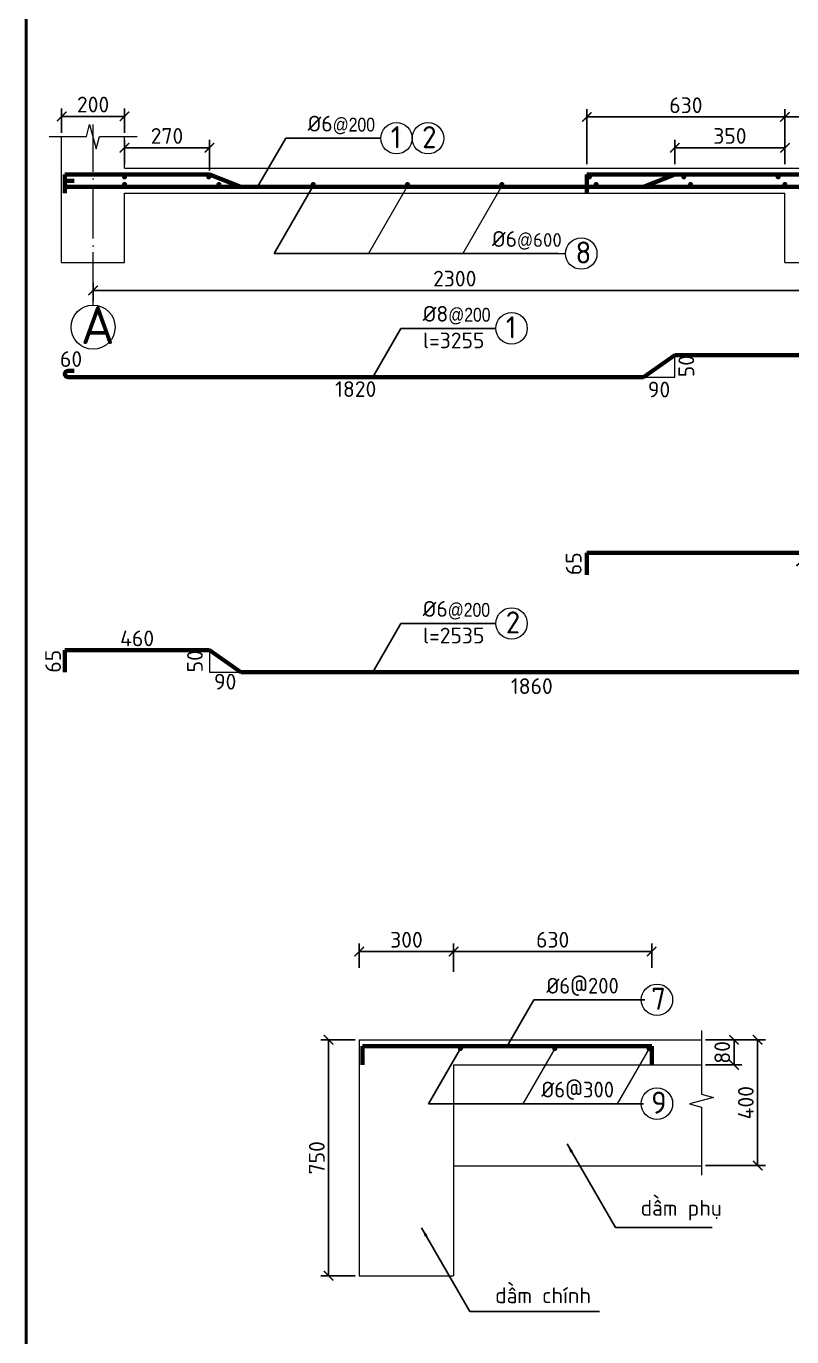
# Model space of a CAD drawing. Header units: millimetres. Extents: x 0 to 4970, y -594 to 1412.
# Drawn here: x 1079.8 to 1201.5, y 228.6 to 436.8 of the extents above; entities that cross this region are included whole.
import ezdxf

# ---------------------------------------------------------------- set-up
doc = ezdxf.new("R2010")
doc.units = ezdxf.units.MM
doc.header["$LTSCALE"] = 0.35
doc.header["$PDMODE"] = 3
doc.linetypes.add('ACAD_ISO04W100', pattern=[30, 24, -3, 0, -3])
doc.layers.get('0').update_dxf_attribs({"lineweight": 50})
for name, color, linetype, lineweight in [('CotThepSan', 13, 'Continuous', 70), ('DoVe', 1, 'Continuous', 18), ('Duong Bao San', 7, 'Continuous', 18), ('Kich Thuoc', 1, 'Continuous', 20), ('Ky Hieu', 4, 'Continuous', 20), ('Text', 40, 'Continuous', 20), ('Truc', 3, 'ACAD_ISO04W100', 20)]:
    doc.layers.add(name, color=color, linetype=linetype, lineweight=lineweight)
doc.styles.get("Standard").update_dxf_attribs({"font": 'isocpeur.ttf'})
doc.styles.add('VN', font='')
doc.styles.get('VN').set_extended_font_data('TCVN 7284')
doc.dimstyles.new('Dim20', dxfattribs={"dimtxt": 2.5, "dimasz": 1.5, "dimexe": 1.25, "dimexo": 0.625, "dimtad": 1, "dimlfac": 20, "dimtxsty": 'Standard', "dimblk": 'ARCHTICK', "dimcen": 2.5, "dimadec": 0, "dimazin": 0, "dimtfac": 1, "dimtmove": 0, "dimatfit": 3, "dimfxl": 1, "dimarcsym": 0})
doc.dimstyles.new('Dim20KT', dxfattribs={"dimtxt": 2.5, "dimasz": 1.5, "dimexe": 1.25, "dimexo": 0.625, "dimtad": 1, "dimlfac": 20, "dimtxsty": 'Standard', "dimblk": 'ARCHTICK', "dimcen": 2.5, "dimse1": 1, "dimse2": 1, "dimsd1": 1, "dimsd2": 1, "dimadec": 0, "dimazin": 0, "dimtfac": 1, "dimtmove": 0, "dimatfit": 3, "dimfxl": 1, "dimarcsym": 0})
doc.dimstyles.new('Dim50KT', dxfattribs={"dimtxt": 2.5, "dimasz": 1.5, "dimexe": 1.25, "dimexo": 0.625, "dimtad": 1, "dimlfac": 50, "dimtxsty": 'Standard', "dimblk": 'ARCHTICK', "dimcen": 2.5, "dimse1": 1, "dimse2": 1, "dimsd1": 1, "dimsd2": 1, "dimadec": 0, "dimazin": 0, "dimtfac": 1, "dimtmove": 0, "dimatfit": 3, "dimfxl": 1, "dimarcsym": 0})

# ---------------------------------------------------------------- blocks, each defined once
blk = doc.blocks.new('*D446')
at = {"layer": 'Defpoints', "color": 0}
for p in [(1182.93, 384.57), (1241.93, 384.57), (1241.93, 384.57)]:
    blk.add_point(p, dxfattribs=at)
at = {"layer": 'Kich Thuoc', "color": 0, "insert": (1212.43, 386.44), "char_height": 2.5, "attachment_point": 5}
blk.add_mtext('1180', dxfattribs=at)
blk = doc.blocks.new('_ArchTick')
at = {"color": 0, "linetype": 'ByBlock', "const_width": 0.15}
blk.add_lwpolyline([(-0.5, -0.5), (0.5, 0.5)], dxfattribs=at)
blk = doc.blocks.new('*D508')
at = {"layer": 'Defpoints', "color": 0}
for p in [(1086.43, 381.07), (1177.93, 381.07), (1177.93, 377.3)]:
    blk.add_point(p, dxfattribs=at)
at = {"layer": 'Kich Thuoc', "color": 0, "insert": (1132.18, 379.17), "char_height": 2.5, "attachment_point": 5}
blk.add_mtext('1820', dxfattribs=at)
blk = doc.blocks.new('*D447')
at = {"layer": 'Defpoints', "color": 0}
for p in [(1086.43, 382.07), (1086.43, 382.07), (1087.43, 382.07)]:
    blk.add_point(p, dxfattribs=at)
at = {"layer": 'Kich Thuoc', "color": 0, "insert": (1086.93, 383.94), "char_height": 2.5, "attachment_point": 5}
blk.add_mtext('60', dxfattribs=at)
blk = doc.blocks.new('*D509')
at = {"layer": 'Defpoints', "color": 0}
for p in [(1085.93, 337.68), (1108.93, 337.68), (1108.93, 337.68)]:
    blk.add_point(p, dxfattribs=at)
at = {"layer": 'Kich Thuoc', "color": 0, "insert": (1097.43, 339.56), "char_height": 2.5, "attachment_point": 5}
blk.add_mtext('460', dxfattribs=at)
blk = doc.blocks.new('*D510')
at = {"layer": 'Defpoints', "color": 0}
for p in [(1113.93, 334.18), (1206.43, 334.18), (1206.43, 330.09)]:
    blk.add_point(p, dxfattribs=at)
at = {"layer": 'Kich Thuoc', "color": 0, "insert": (1160.18, 331.97), "char_height": 2.5, "attachment_point": 5}
blk.add_mtext('1860', dxfattribs=at)
blk = doc.blocks.new('*D451')
at = {"layer": 'Defpoints', "color": 0}
for p in [(1108.93, 417.51), (1095.43, 414.28), (1108.93, 413.28)]:
    blk.add_point(p, dxfattribs=at)
at = {"layer": 'Kich Thuoc', "color": 0, "lineweight": -2}
for p, q in [((1095.43, 414.9), (1095.43, 418.76)), ((1108.93, 413.9), (1108.93, 418.76)), ((1095.43, 417.51), (1108.93, 417.51))]:
    blk.add_line(p, q, dxfattribs=at)
at = {"layer": 'Kich Thuoc', "color": 0, "lineweight": -2, "xscale": 1.5, "yscale": 1.5, "zscale": 1.5, "rotation": 180}
blk.add_blockref('_ArchTick', (1095.43, 417.51), dxfattribs=at)
at = {"layer": 'Kich Thuoc', "color": 0, "lineweight": -2, "xscale": 1.5, "yscale": 1.5, "zscale": 1.5}
blk.add_blockref('_ArchTick', (1108.93, 417.51), dxfattribs=at)
at = {"layer": 'Kich Thuoc', "color": 0, "insert": (1102.18, 419.39), "char_height": 2.5, "attachment_point": 5}
blk.add_mtext('270', dxfattribs=at)
blk = doc.blocks.new('*D452')
at = {"layer": 'Defpoints', "color": 0}
for p in [(1200.43, 417.51), (1182.93, 414.28), (1200.43, 414.28)]:
    blk.add_point(p, dxfattribs=at)
at = {"layer": 'Kich Thuoc', "color": 0, "lineweight": -2}
for p, q in [((1182.93, 414.9), (1182.93, 418.76)), ((1200.43, 414.9), (1200.43, 418.76)), ((1182.93, 417.51), (1200.43, 417.51))]:
    blk.add_line(p, q, dxfattribs=at)
at = {"layer": 'Kich Thuoc', "color": 0, "lineweight": -2, "xscale": 1.5, "yscale": 1.5, "zscale": 1.5, "rotation": 180}
blk.add_blockref('_ArchTick', (1182.93, 417.51), dxfattribs=at)
at = {"layer": 'Kich Thuoc', "color": 0, "lineweight": -2, "xscale": 1.5, "yscale": 1.5, "zscale": 1.5}
blk.add_blockref('_ArchTick', (1200.43, 417.51), dxfattribs=at)
at = {"layer": 'Kich Thuoc', "color": 0, "insert": (1191.68, 419.39), "char_height": 2.5, "attachment_point": 5}
blk.add_mtext('350', dxfattribs=at)
blk = doc.blocks.new('*D454')
at = {"layer": 'Defpoints', "color": 0}
for p in [(1200.43, 422.4), (1168.93, 414.28), (1200.43, 414.28)]:
    blk.add_point(p, dxfattribs=at)
at = {"layer": 'Kich Thuoc', "color": 0, "lineweight": -2}
for p, q in [((1168.93, 414.9), (1168.93, 423.65)), ((1200.43, 414.9), (1200.43, 423.65)), ((1168.93, 422.4), (1200.43, 422.4))]:
    blk.add_line(p, q, dxfattribs=at)
at = {"layer": 'Kich Thuoc', "color": 0, "lineweight": -2, "xscale": 1.5, "yscale": 1.5, "zscale": 1.5, "rotation": 180}
blk.add_blockref('_ArchTick', (1168.93, 422.4), dxfattribs=at)
at = {"layer": 'Kich Thuoc', "color": 0, "lineweight": -2, "xscale": 1.5, "yscale": 1.5, "zscale": 1.5}
blk.add_blockref('_ArchTick', (1200.43, 422.4), dxfattribs=at)
at = {"layer": 'Kich Thuoc', "color": 0, "insert": (1184.68, 424.27), "char_height": 2.5, "attachment_point": 5}
blk.add_mtext('630', dxfattribs=at)
blk = doc.blocks.new('*D455')
at = {"layer": 'Defpoints', "color": 0}
for p in [(1210.43, 422.4), (1200.43, 414.9), (1210.43, 414.9)]:
    blk.add_point(p, dxfattribs=at)
at = {"layer": 'Kich Thuoc', "color": 0, "lineweight": -2}
for p, q in [((1200.43, 415.53), (1200.43, 423.65)), ((1210.43, 415.53), (1210.43, 423.65)), ((1200.43, 422.4), (1210.43, 422.4))]:
    blk.add_line(p, q, dxfattribs=at)
at = {"layer": 'Kich Thuoc', "color": 0, "lineweight": -2, "xscale": 1.5, "yscale": 1.5, "zscale": 1.5, "rotation": 180}
blk.add_blockref('_ArchTick', (1200.43, 422.4), dxfattribs=at)
at = {"layer": 'Kich Thuoc', "color": 0, "lineweight": -2, "xscale": 1.5, "yscale": 1.5, "zscale": 1.5}
blk.add_blockref('_ArchTick', (1210.43, 422.4), dxfattribs=at)
at = {"layer": 'Kich Thuoc', "color": 0, "insert": (1205.43, 424.27), "char_height": 2.5, "attachment_point": 5}
blk.add_mtext('200', dxfattribs=at)
blk = doc.blocks.new('*D427')
at = {"layer": 'Defpoints', "color": 0}
for p in [(1168.93, 348.62), (1241.93, 348.62), (1241.93, 348.62)]:
    blk.add_point(p, dxfattribs=at)
at = {"layer": 'Kich Thuoc', "color": 0, "insert": (1205.43, 350.5), "char_height": 2.5, "attachment_point": 5}
blk.add_mtext('1460', dxfattribs=at)
blk = doc.blocks.new('*D469')
at = {"layer": 'Defpoints', "color": 0}
for p in [(1182.93, 384.57), (1182.93, 381.07), (1186.62, 381.07)]:
    blk.add_point(p, dxfattribs=at)
at = {"layer": 'Kich Thuoc', "color": 0, "insert": (1184.75, 382.82), "char_height": 2.5, "attachment_point": 5, "rotation": 90}
blk.add_mtext('50', dxfattribs=at)
blk = doc.blocks.new('*D470')
at = {"layer": 'Defpoints', "color": 0}
for p in [(1177.93, 381.07), (1182.9, 381.07), (1182.9, 377.23)]:
    blk.add_point(p, dxfattribs=at)
at = {"layer": 'Kich Thuoc', "color": 0, "insert": (1180.41, 379.1), "char_height": 2.5, "attachment_point": 5}
blk.add_mtext('90', dxfattribs=at)
blk = doc.blocks.new('*D475')
at = {"layer": 'Defpoints', "color": 0}
for p in [(1108.93, 337.68), (1108.49, 334.18), (1108.93, 334.18)]:
    blk.add_point(p, dxfattribs=at)
at = {"layer": 'Kich Thuoc', "color": 0, "insert": (1106.62, 335.93), "char_height": 2.5, "attachment_point": 5, "rotation": 90}
blk.add_mtext('50', dxfattribs=at)
blk = doc.blocks.new('*D476')
at = {"layer": 'Defpoints', "color": 0}
for p in [(1108.93, 334.18), (1113.93, 334.18), (1113.93, 330.81)]:
    blk.add_point(p, dxfattribs=at)
at = {"layer": 'Kich Thuoc', "color": 0, "insert": (1111.43, 332.68), "char_height": 2.5, "attachment_point": 5}
blk.add_mtext('90', dxfattribs=at)
blk = doc.blocks.new('*D514')
at = {"layer": 'Defpoints', "color": 0}
for p in [(1205.43, 394.84), (1090.43, 392.5), (1205.43, 392.5)]:
    blk.add_point(p, dxfattribs=at)
at = {"layer": 'Kich Thuoc', "color": 0, "lineweight": -2}
for p, q in [((1090.43, 393.13), (1090.43, 396.09)), ((1205.43, 393.13), (1205.43, 396.09)), ((1090.43, 394.84), (1205.43, 394.84))]:
    blk.add_line(p, q, dxfattribs=at)
at = {"layer": 'Kich Thuoc', "color": 0, "lineweight": -2, "xscale": 1.5, "yscale": 1.5, "zscale": 1.5, "rotation": 180}
blk.add_blockref('_ArchTick', (1090.43, 394.84), dxfattribs=at)
at = {"layer": 'Kich Thuoc', "color": 0, "lineweight": -2, "xscale": 1.5, "yscale": 1.5, "zscale": 1.5}
blk.add_blockref('_ArchTick', (1205.43, 394.84), dxfattribs=at)
at = {"layer": 'Kich Thuoc', "color": 0, "insert": (1147.93, 396.72), "char_height": 2.5, "attachment_point": 5}
blk.add_mtext('2300', dxfattribs=at)
blk = doc.blocks.new('*D482')
at = {"layer": 'Defpoints', "color": 0}
for p in [(1081.35, 337.68), (1085.95, 337.68), (1081.35, 334.18)]:
    blk.add_point(p, dxfattribs=at)
at = {"layer": 'Kich Thuoc', "color": 0, "insert": (1084.07, 335.93), "char_height": 2.5, "attachment_point": 5, "rotation": 90}
blk.add_mtext('65', dxfattribs=at)
blk = doc.blocks.new('*D483')
at = {"layer": 'Defpoints', "color": 0}
for p in [(1164.12, 353.17), (1168.72, 353.17), (1164.12, 349.67)]:
    blk.add_point(p, dxfattribs=at)
at = {"layer": 'Kich Thuoc', "color": 0, "insert": (1166.84, 351.42), "char_height": 2.5, "attachment_point": 5, "rotation": 90}
blk.add_mtext('65', dxfattribs=at)
blk = doc.blocks.new('*D516')
at = {"layer": 'Defpoints', "color": 0}
for p in [(1147.75, 289.81), (1147.75, 289.18), (1132.75, 286.6)]:
    blk.add_point(p, dxfattribs=at)
at = {"layer": 'Kich Thuoc', "color": 0, "lineweight": -2}
for p, q in [((1132.75, 287.23), (1132.75, 291.06)), ((1132.75, 289.81), (1147.75, 289.81)), ((1147.75, 289.81), (1147.75, 291.06))]:
    blk.add_line(p, q, dxfattribs=at)
at = {"layer": 'Kich Thuoc', "color": 0, "lineweight": -2, "xscale": 1.5, "yscale": 1.5, "zscale": 1.5, "rotation": 180}
blk.add_blockref('_ArchTick', (1132.75, 289.81), dxfattribs=at)
at = {"layer": 'Kich Thuoc', "color": 0, "lineweight": -2, "xscale": 1.5, "yscale": 1.5, "zscale": 1.5}
blk.add_blockref('_ArchTick', (1147.75, 289.81), dxfattribs=at)
at = {"layer": 'Kich Thuoc', "color": 0, "insert": (1140.25, 291.68), "char_height": 2.5, "attachment_point": 5}
blk.add_mtext('300', dxfattribs=at)
blk = doc.blocks.new('*D517')
at = {"layer": 'Defpoints', "color": 0}
for p in [(1179.25, 289.81), (1147.75, 285.98), (1179.25, 286.6)]:
    blk.add_point(p, dxfattribs=at)
at = {"layer": 'Kich Thuoc', "color": 0, "lineweight": -2}
for p, q in [((1147.75, 286.6), (1147.75, 291.06)), ((1147.75, 289.81), (1179.25, 289.81)), ((1179.25, 287.23), (1179.25, 291.06))]:
    blk.add_line(p, q, dxfattribs=at)
at = {"layer": 'Kich Thuoc', "color": 0, "lineweight": -2, "xscale": 1.5, "yscale": 1.5, "zscale": 1.5, "rotation": 180}
blk.add_blockref('_ArchTick', (1147.75, 289.81), dxfattribs=at)
at = {"layer": 'Kich Thuoc', "color": 0, "lineweight": -2, "xscale": 1.5, "yscale": 1.5, "zscale": 1.5}
blk.add_blockref('_ArchTick', (1179.25, 289.81), dxfattribs=at)
at = {"layer": 'Kich Thuoc', "color": 0, "insert": (1163.5, 291.68), "char_height": 2.5, "attachment_point": 5}
blk.add_mtext('630', dxfattribs=at)
blk = doc.blocks.new('*D518')
at = {"layer": 'Defpoints', "color": 0}
for p in [(1187.16, 275.79), (1187.16, 271.79), (1192.34, 271.79)]:
    blk.add_point(p, dxfattribs=at)
at = {"layer": 'Kich Thuoc', "color": 0, "lineweight": -2}
for p, q in [((1187.79, 275.79), (1193.59, 275.79)), ((1192.34, 275.79), (1192.34, 271.79)), ((1187.79, 271.79), (1193.59, 271.79))]:
    blk.add_line(p, q, dxfattribs=at)
at = {"layer": 'Kich Thuoc', "color": 0, "lineweight": -2, "xscale": 1.5, "yscale": 1.5, "zscale": 1.5}
for p, rotation in [((1192.34, 275.79), 90), ((1192.34, 271.79), 270)]:
    blk.add_blockref('_ArchTick', p, dxfattribs=dict(at, rotation=rotation))
at = {"layer": 'Kich Thuoc', "color": 0, "insert": (1190.46, 273.79), "char_height": 2.5, "attachment_point": 5, "rotation": 90}
blk.add_mtext('80', dxfattribs=at)
blk = doc.blocks.new('*D525')
at = {"layer": 'Defpoints', "color": 0}
for p in [(1187.16, 275.79), (1187.16, 255.79), (1196.09, 255.79)]:
    blk.add_point(p, dxfattribs=at)
at = {"layer": 'Kich Thuoc', "color": 0, "lineweight": -2}
for p, q in [((1187.79, 275.79), (1197.34, 275.79)), ((1196.09, 275.79), (1196.09, 255.79)), ((1187.79, 255.79), (1197.34, 255.79))]:
    blk.add_line(p, q, dxfattribs=at)
at = {"layer": 'Kich Thuoc', "color": 0, "lineweight": -2, "xscale": 1.5, "yscale": 1.5, "zscale": 1.5}
for p, rotation in [((1196.09, 275.79), 90), ((1196.09, 255.79), 270)]:
    blk.add_blockref('_ArchTick', p, dxfattribs=dict(at, rotation=rotation))
at = {"layer": 'Kich Thuoc', "color": 0, "insert": (1194.21, 265.79), "char_height": 2.5, "attachment_point": 5, "rotation": 90}
blk.add_mtext('400', dxfattribs=at)
blk = doc.blocks.new('*D526')
at = {"layer": 'Defpoints', "color": 0}
for p in [(1132.75, 275.79), (1127.87, 238.29), (1132.75, 238.29)]:
    blk.add_point(p, dxfattribs=at)
at = {"layer": 'Kich Thuoc', "color": 0, "lineweight": -2}
for p, q in [((1132.12, 275.79), (1126.62, 275.79)), ((1127.87, 275.79), (1127.87, 238.29)), ((1132.12, 238.29), (1126.62, 238.29))]:
    blk.add_line(p, q, dxfattribs=at)
at = {"layer": 'Kich Thuoc', "color": 0, "lineweight": -2, "xscale": 1.5, "yscale": 1.5, "zscale": 1.5}
for p, rotation in [((1127.87, 275.79), 90), ((1127.87, 238.29), 270)]:
    blk.add_blockref('_ArchTick', p, dxfattribs=dict(at, rotation=rotation))
at = {"layer": 'Kich Thuoc', "color": 0, "insert": (1126, 257.04), "char_height": 2.5, "attachment_point": 5, "rotation": 90}
blk.add_mtext('750', dxfattribs=at)
blk = doc.blocks.new('*D1428')
at = {"layer": 'Defpoints', "color": 0}
for p in [(1095.43, 422.5), (1085.43, 419.27), (1095.43, 419.27)]:
    blk.add_point(p, dxfattribs=at)
at = {"layer": 'Kich Thuoc', "color": 0, "lineweight": -2}
for p, q in [((1085.43, 419.9), (1085.43, 423.75)), ((1095.43, 419.9), (1095.43, 423.75)), ((1085.43, 422.5), (1095.43, 422.5))]:
    blk.add_line(p, q, dxfattribs=at)
at = {"layer": 'Kich Thuoc', "color": 0, "lineweight": -2, "xscale": 1.5, "yscale": 1.5, "zscale": 1.5, "rotation": 180}
blk.add_blockref('_ArchTick', (1085.43, 422.5), dxfattribs=at)
at = {"layer": 'Kich Thuoc', "color": 0, "lineweight": -2, "xscale": 1.5, "yscale": 1.5, "zscale": 1.5}
blk.add_blockref('_ArchTick', (1095.43, 422.5), dxfattribs=at)
at = {"layer": 'Kich Thuoc', "color": 0, "insert": (1090.43, 424.38), "char_height": 2.5, "attachment_point": 5}
blk.add_mtext('200', dxfattribs=at)

msp = doc.modelspace()

# ---------------------------------------------------------------- linework, layer by layer
msp.add_lwpolyline([(1079.793241, 580.785388), (1079.793241, 160.785388), (1410.871342, 160.785388), (1410.871342, 580.785388)], close=True)
at = {"layer": 'CotThepSan'}
for p, q in [((1085.927586, 410.279407), (1085.927586, 413.279407)), ((1085.927586, 413.279407), (1108.927586, 413.279407)), ((1108.927586, 413.279407), (1113.927586, 411.279407)), ((1168.927586, 413.279407), (1241.927586, 413.279407)), ((1168.927586, 413.279407), (1168.927586, 410.279407)), ((1177.927586, 411.279407), (1182.927586, 413.279407)), ((1086.427586, 412.279407), (1087.427586, 412.279407)), ((1086.427586, 411.279407), (1178.427586, 411.279407)), ((1113.927586, 411.279407), (1206.927586, 411.279407)), ((1177.927586, 381.067171), (1182.927586, 384.567171)), ((1182.927586, 384.567171), (1241.927586, 384.567171)), ((1086.427586, 382.067171), (1087.427586, 382.067171)), ((1086.427586, 381.067171), (1177.927586, 381.067171)), ((1168.927586, 349.666782), (1168.927586, 353.166782)), ((1168.927586, 353.166782), (1241.927586, 353.166782)), ((1085.927586, 334.183534), (1085.927586, 337.683534)), ((1085.927586, 337.683534), (1108.927586, 337.683534)), ((1108.927586, 337.683534), (1113.927586, 334.183534)), ((1113.927586, 334.183534), (1206.427586, 334.183534)), ((1133.247704, 271.787043), (1133.247704, 274.787043)), ((1133.247704, 274.787043), (1179.247704, 274.787043)), ((1179.247704, 274.787043), (1179.247704, 271.787043))]:
    msp.add_line(p, q, dxfattribs=at)
at = {"layer": 'CotThepSan', "color": 1, "const_width": 0.4}
for points in [[(1095.227586, 412.879407, 1), (1095.627586, 412.879407, 1)], [(1108.615783, 412.879407, 1), (1109.015783, 412.879407, 1)], [(1169.149591, 412.879407, 1), (1169.549591, 412.879407, 1)], [(1184.149591, 412.879407, 1), (1184.549591, 412.879407, 1)], [(1199.149591, 412.879407, 1), (1199.549591, 412.879407, 1)], [(1095.227586, 411.679407, 1), (1095.627586, 411.679407, 1)], [(1110.227586, 411.679407, 1), (1110.627586, 411.679407, 1)], [(1125.227586, 411.679407, 1), (1125.627586, 411.679407, 1)], [(1140.227586, 411.679407, 1), (1140.627586, 411.679407, 1)], [(1155.227586, 411.679407, 1), (1155.627586, 411.679407, 1)], [(1170.227586, 411.679407, 1), (1170.627586, 411.679407, 1)], [(1185.227586, 411.679407, 1), (1185.627586, 411.679407, 1)], [(1200.227586, 411.679407, 1), (1200.627586, 411.679407, 1)], [(1149.025699, 274.387043, -1), (1148.625699, 274.387043, -1)], [(1164.025699, 274.387043, -1), (1163.625699, 274.387043, -1)], [(1179.025699, 274.387043, -1), (1178.625699, 274.387043, -1)]]:
    msp.add_lwpolyline(points, format="xyb", close=True, dxfattribs=at)
at = {"layer": 'CotThepSan'}
for centre in [(1086.427586, 411.779407), (1086.427586, 381.567171)]:
    msp.add_arc(centre, 0.5, 90, 270, dxfattribs=at)
at = {"layer": 'DoVe'}
for p, q in [((1182.927586, 381.067171), (1182.927586, 384.567171)), ((1177.927586, 381.067171), (1182.927586, 381.067171)), ((1108.927586, 337.683534), (1108.927586, 334.183534)), ((1108.927586, 334.183534), (1113.927586, 334.183534))]:
    msp.add_line(p, q, dxfattribs=at)
at = {"layer": 'Duong Bao San'}
for p, q in [((1085.427586, 414.279407), (1085.427586, 419.279407)), ((1095.427586, 414.279407), (1095.427586, 419.279407)), ((1085.427586, 399.279407), (1085.427586, 414.279407)), ((1095.427586, 399.279407), (1095.427586, 410.279407)), ((1200.427586, 399.279407), (1200.427586, 410.279407)), ((1085.427586, 399.279407), (1095.427586, 399.279407)), ((1200.427586, 399.279407), (1210.427586, 399.279407)), ((1132.747704, 275.787043), (1187.161328, 275.787043)), ((1132.747704, 275.787043), (1132.747704, 238.287043)), ((1147.747704, 271.787043), (1187.161328, 271.787043)), ((1147.747704, 271.787043), (1147.747704, 238.287043)), ((1147.747704, 255.787043), (1187.161328, 255.787043)), ((1132.747704, 238.287043), (1147.747704, 238.287043))]:
    msp.add_line(p, q, dxfattribs=at)
for points in [[(1095.427586, 414.279407), (1325.427586, 414.279407), (1377.927586, 414.279407)], [(1095.427586, 410.279407), (1200.427586, 410.279407)]]:
    msp.add_lwpolyline(points, dxfattribs=at)
at = {"layer": 'Ky Hieu'}
for p, q in [((1125.455411, 419.028639), (1136.167911, 419.028639)), ((1140.427586, 411.479407), (1134.205413, 400.702287)), ((1155.427586, 411.479407), (1149.205413, 400.702287)), ((1153.853032, 400.702287), (1164.945548, 400.702287)), ((1164.346365, 400.702287), (1165.544731, 400.702287)), ((1144.063022, 341.932766), (1154.463022, 341.932766)), ((1177.027256, 282.136275), (1177.575801, 282.136275)), ((1177.566662, 282.136275), (1177.575801, 282.136275)), ((1163.825699, 274.387043), (1158.774411, 265.637955)), ((1178.825699, 274.387043), (1173.774506, 265.638119)), ((1177.101329, 265.637955), (1177.575801, 265.637955))]:
    msp.add_line(p, q, dxfattribs=at)
for points in [[(1083.427586, 419.279407), (1083.427586, 419.279407), (1089.357034, 419.279407), (1089.874672, 421.211259), (1090.909948, 417.347555), (1091.427586, 419.279407), (1097.427586, 419.279407), (1097.427586, 419.279407)], [(1187.161328, 277.287043), (1187.161328, 277.287043), (1187.161328, 267.14502), (1189.093179, 266.627382), (1185.229476, 265.592106), (1187.161328, 265.074467), (1187.161328, 254.287043), (1187.161328, 254.287043)]]:
    msp.add_lwpolyline(points, dxfattribs=at)
for centre, radius in [((1138.667911, 419.028639), 2.5), ((1143.667911, 419.028639), 2.5), ((1168.044731, 400.702287), 2.5), ((1090.427586, 389.00347), 3.5), ((1156.963022, 388.816403), 2.5), ((1156.963022, 341.932766), 2.5), ((1180.075801, 282.136275), 2.5), ((1180.075801, 265.637955), 2.5)]:
    msp.add_circle(centre, radius, dxfattribs=at)
at = {"layer": 'Truc'}
msp.add_line((1090.427586, 392.50347), (1090.427586, 421.198109), dxfattribs=at)

# ---------------------------------------------------------------- texts
at = {"layer": 'Ky Hieu', "style": 'VN'}
for s, p in [('1', (1137.753888, 417.445504)), ('2', (1142.753888, 417.445504)), ('8', (1167.130708, 399.119153)), ('1', (1156.048999, 387.233269)), ('2', (1156.048999, 340.349631)), ('7', (1179.161778, 280.553141)), ('9', (1179.161778, 264.05482))]:
    msp.add_text(s, height=3.5, dxfattribs=at).set_placement(p)
at = {"layer": 'Ky Hieu', "char_height": 2.5, "attachment_point": 7}
for s, insert in [('%%C6{\\fVNI-Helve-Condense|b0|i0|c0|p2;\\H0.875x;@200}', (1124.547568, 419.653639)), ('%%C6{\\fVNI-Helve-Condense|b0|i0|c0|p2;\\H0.875x;@\\fISOCPEUR|b0|i0|c0|p34;600}', (1153.853032, 401.327287)), ('%%C8{\\fVNI-Helve-Condense|b0|i0|c0|p2;\\H0.875x;@200}', (1142.84268, 389.441403)), ('l=3255', (1142.865359, 385.651357)), ('%%C6{\\fVNI-Helve-Condense|b0|i0|c0|p2;\\H0.875x;@200}', (1142.84268, 342.557766)), ('l=2535', (1142.865359, 338.76772))]:
    msp.add_mtext(s, dxfattribs=dict(at, insert=insert))
at = {"layer": 'Ky Hieu', "char_height": 2.5, "attachment_point": 7, "style": 'VN'}
for s, insert in [('%%C6@200', (1162.489903, 282.761275)), ('%%C6@300', (1161.690081, 266.262955))]:
    msp.add_mtext(s, dxfattribs=dict(at, insert=insert))
at = {"layer": 'Ky Hieu', "char_height": 2.5, "width": 16.51500642, "attachment_point": 1}
for s, insert in [('d{\\fTCVN 7284|b0|i0|c0|p34;ầ}m ph{\\fTCVN 7284|b0|i0|c0|p34;ụ}', (1177.47502, 250.331644)), ('d{\\fTCVN 7284|b0|i0|c0|p34;ầ}m chính', (1154.343649, 236.441099))]:
    msp.add_mtext(s, dxfattribs=dict(at, insert=insert))
at = {"layer": 'Text', "insert": (1088.467613, 392.324218), "char_height": 6, "width": 3.31947027, "attachment_point": 1}
msp.add_mtext('A', dxfattribs=at)

# ---------------------------------------------------------------- dimensions: what is measured, and where the dimension line sits
at = {"layer": 'Kich Thuoc'}
for base, p1, p2, dimstyle, picture, middle in [((1095.427586, 422.504698), (1085.427586, 419.270903), (1095.427586, 419.270903), 'Dim20', '*D1428', (1090.427586, 424.379698)), ((1200.427586, 422.396405), (1168.927586, 414.279407), (1200.427586, 414.279407), 'Dim20', '*D454', (1184.677586, 424.271405)), ((1210.427586, 422.396405), (1200.427586, 414.904407), (1210.427586, 414.904407), 'Dim20', '*D455', (1205.427586, 424.271405)), ((1200.427586, 417.513202), (1182.927586, 414.279407), (1200.427586, 414.279407), 'Dim20', '*D452', (1191.677586, 419.388202)), ((1205.427586, 394.84352), (1090.427586, 392.50347), (1205.427586, 392.50347), 'Dim20', '*D514', (1147.927586, 396.71852)), ((1241.927586, 384.567171), (1182.927586, 384.567171), (1241.927586, 384.567171), 'Dim20KT', '*D446', (1212.427586, 386.442171)), ((1241.927586, 348.620501), (1168.927586, 348.620501), (1241.927586, 348.620501), 'Dim20KT', '*D427', (1205.427586, 350.495501)), ((1108.927586, 337.683534), (1085.927586, 337.683534), (1108.927586, 337.683534), 'Dim20KT', '*D509', (1097.427586, 339.558534)), ((1147.747704, 289.808879), (1132.747704, 286.603114), (1147.747704, 289.183879), 'Dim20', '*D516', (1140.247704, 291.683879))]:
    dim = msp.add_linear_dim(base=base, p1=p1, p2=p2, dimstyle=dimstyle, dxfattribs=at)
    dim.commit()
    dim.dimension.update_dxf_attribs({"geometry": picture, "text_midpoint": middle})
for base, p1, p2, picture, middle in [((1108.927586, 417.513202), (1095.427586, 414.279407), (1108.927586, 413.279407), '*D451', (1102.177586, 419.388202)), ((1179.247704, 289.808879), (1147.747704, 285.978114), (1179.247704, 286.603114), '*D517', (1163.497704, 291.683879))]:
    dim = msp.add_linear_dim(base=base, p1=p1, p2=p2, dimstyle='Dim20', override={"dimtmove": 1}, dxfattribs=at)
    dim.commit()
    dim.dimension.update_dxf_attribs({"geometry": picture, "text_midpoint": middle})
for base, p1, p2, text, picture, middle in [((1086.427586, 382.067171), (1087.427586, 382.067171), (1086.427586, 382.067171), '60', '*D447', (1086.927586, 382.067171)), ((1182.895011, 377.22631), (1177.927586, 381.067171), (1182.895011, 381.067171), '90', '*D470', (1180.411299, 377.22631)), ((1113.927586, 330.8077), (1108.927586, 334.183534), (1113.927586, 334.183534), '90', '*D476', (1111.427586, 330.8077))]:
    dim = msp.add_linear_dim(base=base, p1=p1, p2=p2, text=text, dimstyle='Dim20KT', dxfattribs=at)
    dim.commit()
    dim.dimension.update_dxf_attribs({"geometry": picture, "text_midpoint": middle, "dimtype": 160})
for base, p1, p2, text, picture, middle in [((1186.622972, 381.067171), (1182.927586, 384.567171), (1182.927586, 381.067171), '50', '*D469', (1186.622972, 382.817171)), ((1168.716452, 353.166782), (1164.117803, 349.666782), (1164.117803, 353.166782), '65', '*D483', (1168.716452, 351.416782)), ((1085.949807, 337.683534), (1081.351158, 334.183534), (1081.351158, 337.683534), '65', '*D482', (1085.949807, 335.933534)), ((1108.492813, 334.183534), (1108.927586, 337.683534), (1108.927586, 334.183534), '50', '*D475', (1108.492813, 335.933534))]:
    dim = msp.add_linear_dim(base=base, p1=p1, p2=p2, angle=90, text=text, dimstyle='Dim20KT', dxfattribs=at)
    dim.commit()
    dim.dimension.update_dxf_attribs({"geometry": picture, "text_midpoint": middle, "dimtype": 160})
for base, p1, p2, text, picture, middle in [((1177.927586, 377.296679), (1086.427586, 381.067171), (1177.927586, 381.067171), '1820', '*D508', (1132.177586, 379.171679)), ((1206.427586, 330.090578), (1113.927586, 334.183534), (1206.427586, 334.183534), '1860', '*D510', (1160.177586, 331.965578))]:
    dim = msp.add_linear_dim(base=base, p1=p1, p2=p2, text=text, dimstyle='Dim20KT', dxfattribs=at)
    dim.commit()
    dim.dimension.update_dxf_attribs({"geometry": picture, "text_midpoint": middle})
for base, p1, p2, picture, middle in [((1127.871231, 238.287043), (1132.747704, 275.787043), (1132.747704, 238.287043), '*D526', (1125.996231, 257.037043)), ((1196.088893, 255.787043), (1187.161328, 275.787043), (1187.161328, 255.787043), '*D525', (1194.213893, 265.787043))]:
    dim = msp.add_linear_dim(base=base, p1=p1, p2=p2, angle=90, dimstyle='Dim20', dxfattribs=at)
    dim.commit()
    dim.dimension.update_dxf_attribs({"geometry": picture, "text_midpoint": middle})
dim = msp.add_linear_dim(base=(1192.338893, 271.787043), p1=(1187.161328, 275.787043), p2=(1187.161328, 271.787043), angle=90, dimstyle='Dim20', dxfattribs=at)
dim.commit()
dim.dimension.update_dxf_attribs({"geometry": '*D518', "text_midpoint": (1192.338893, 273.787043), "dimtype": 160})

# ---------------------------------------------------------------- leaders
at = {"layer": 'Ky Hieu', "annotation_type": 0, "has_hookline": 1, "hookline_direction": 0}
for points, dimstyle, text_width in [([(1116.585785, 411.279407), (1121.059806, 419.028639), (1125.142911, 419.028639)], 'Dim20', 10.4), ([(1125.427586, 411.479407), (1119.205413, 400.702287), (1153.228032, 400.702287)], 'Dim20KT', 10.493333), ([(1134.880897, 334.183534), (1139.354918, 341.932766), (1143.438022, 341.932766)], 'Dim20', 10.4), ([(1156.247704, 274.787043), (1160.490785, 282.136275), (1166.002256, 282.136275)], 'Dim20', 11.5), ([(1148.825699, 274.387043), (1143.774411, 265.637955), (1165.826329, 265.637955)], 'Dim20KT', 11.5)]:
    msp.add_leader(points, dimstyle=dimstyle, override={"dimgap": 0.625, "dimtad": 1, "dimldrblk": 'None'}, dxfattribs=dict(at, text_width=text_width))
at = {"layer": 'Ky Hieu'}
for points, dimstyle, override in [([(1134.880897, 381.067171), (1139.354918, 388.816403), (1154.463022, 388.816403)], 'Dim20', {"dimgap": 0.625, "dimtad": 1, "dimldrblk": 'None'}), ([(1165.776912, 259.266187), (1173.461708, 245.955729), (1188.873012, 245.955729)], 'Dim50KT', {"dimgap": 0.625, "dimtad": 1}), ([(1142.64554, 245.911284), (1150.330337, 232.600826), (1170.935114, 232.600826)], 'Dim50KT', {"dimgap": 0.625, "dimtad": 1})]:
    msp.add_leader(points, dimstyle=dimstyle, override=override, dxfattribs=at)

doc.saveas('drawing.dxf')
